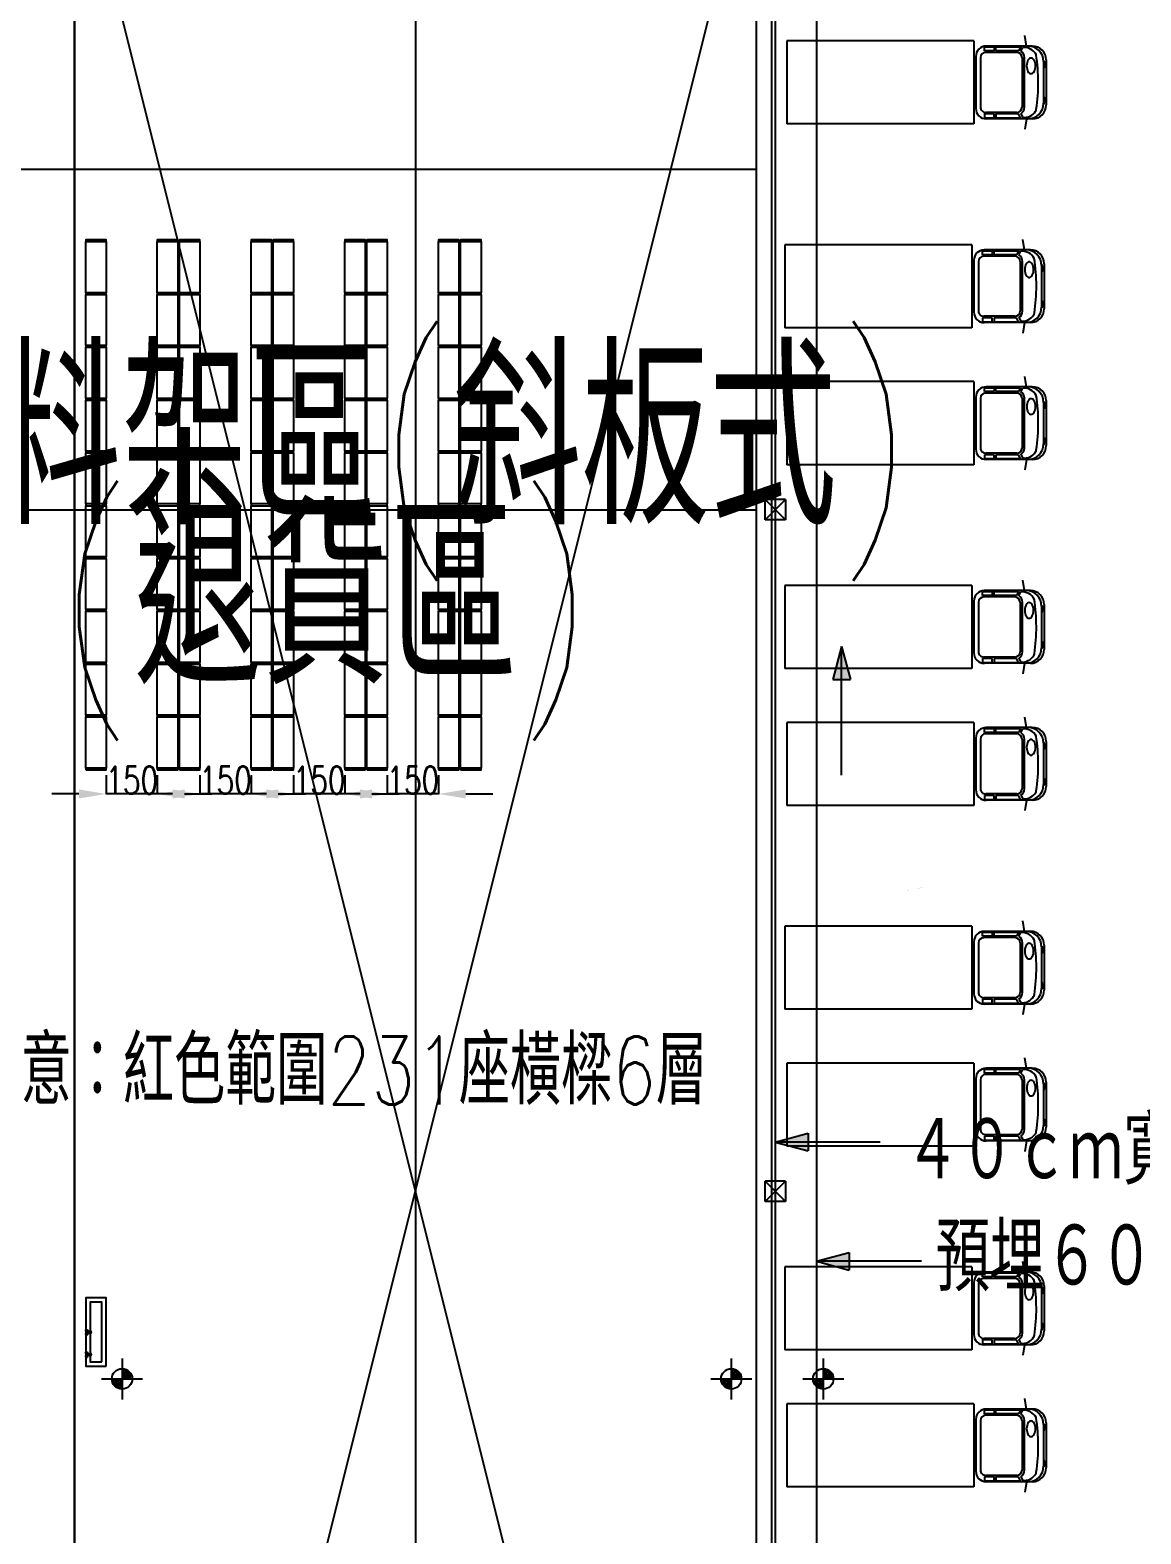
# Model space of a CAD drawing. Extents: x -40736 to 367926, y -65544 to 37405.
# Drawn here: x 358260 to 361520, y -38649 to -34235 of the extents above; entities that cross this region are included whole.
import ezdxf
from ezdxf.enums import TextEntityAlignment as Align

# ---------------------------------------------------------------- set-up
doc = ezdxf.new("R2010")
doc.units = 0
doc.header["$LTSCALE"] = 600
doc.header["$MEASUREMENT"] = 0
doc.linetypes.add('HIDDEN2', pattern=[0.1875, 0.125, -0.0625])
doc.layers.get('0').update_dxf_attribs({"linetype": 'CONTINUOUS'})
doc.layers.get('DEFPOINTS').update_dxf_attribs({"linetype": 'CONTINUOUS'})
for name, color, linetype in [('C4', 4, 'CONTINUOUS'), ('C7', 7, 'CONTINUOUS'), ('CAR', 3, 'CONTINUOUS'), ('DTOILET', 4, 'CONTINUOUS'), ('底圖', 253, 'CONTINUOUS')]:
    doc.layers.add(name, color=color, linetype=linetype)
doc.styles.get("Standard").update_dxf_attribs({"font": 'txt.shx', "width": 0.75, "bigfont": 'chineset.shx'})
doc.styles.add('SUNG', font='txt.shx', dxfattribs={"width": 0.8, "bigfont": 'chineset.shx'})
doc.dimstyles.new('a', dxfattribs={"dimtxt": 100, "dimasz": 100, "dimexe": 1.25, "dimexo": 20, "dimtad": 1, "dimdec": 0, "dimdsep": 46, "dimtxsty": 'Standard', "dimcen": 2.5, "dimclrd": 3, "dimclre": 3, "dimclrt": 1, "dimadec": 0, "dimazin": 0, "dimtfac": 1, "dimtdec": 0, "dimtmove": 0, "dimatfit": 3, "dimfxl": 0, "dimarcsym": 0})

# ---------------------------------------------------------------- blocks, each defined once
blk = doc.blocks.new('PCAR1', base_point=(216.6, 1624.6))
at = {"layer": 'CAR'}
for p, q in [((233.6, 1624.6), (239, 1655.2)), ((388.5, 1396), (388.5, 1639.9)), ((388.5, 1639.9), (937.1, 1639.9)), ((937.1, 1396), (937.1, 1639.9)), ((216.6, 1624.6), (351.9, 1624.6)), ((240, 1591.3), (240, 1444.6)), ((250.7, 1610.1), (244.2, 1620.8)), ((246.8, 1445), (246.8, 1590.9)), ((323.3, 1622.1), (251.5, 1622.1)), ((251.5, 1622.1), (257, 1610.5)), ((257, 1610.5), (323.3, 1610.5)), ((262, 1606.2), (353.5, 1606.2)), ((323.3, 1610.5), (323.3, 1622.1)), ((356.8, 1622.1), (329, 1622.1)), ((329, 1622.1), (329, 1610.5)), ((329, 1610.5), (356.8, 1610.5)), ((356.8, 1610.5), (356.8, 1622.1)), ((368.7, 1445), (368.7, 1590.9)), ((382.3, 1441.8), (382.3, 1594.2)), ((175.9, 1451.9), (175.9, 1584)), ((183.6, 1457), (183.6, 1578.9)), ((250.7, 1425.8), (244.2, 1415.1)), ((251.5, 1413.8), (257, 1425.4)), ((323.3, 1413.8), (251.5, 1413.8)), ((257, 1425.4), (323.3, 1425.4)), ((262, 1429.7), (353.5, 1429.7)), ((323.3, 1425.4), (323.3, 1413.8)), ((329, 1413.8), (329, 1425.4)), ((329, 1425.4), (356.8, 1425.4)), ((356.8, 1413.8), (329, 1413.8)), ((356.8, 1425.4), (356.8, 1413.8)), ((216.6, 1411.3), (351.9, 1411.3)), ((233.6, 1411.3), (239, 1380.7)), ((388.5, 1396), (937.1, 1396))]:
    blk.add_line(p, q, dxfattribs=at)
blk.add_lwpolyline([(220.2, 1492.3, 0.15854), (215.6, 1490.8, 0.106465), (210.9, 1485.5, 0.07162), (207.9, 1477.7, 0.071565), (207.1, 1469.3, 0.057969), (208.2, 1460.1, 0.07162), (210.9, 1453.1, 0.106465), (215.6, 1447.9, 0.15854), (220.2, 1446.4, 0.15854), (224.7, 1447.9, 0.106465), (229.4, 1453.1, 0.07162), (232.2, 1460.1, 0.057969), (233.2, 1469.3, 0.057969), (232.2, 1478.5, 0.07162), (229.4, 1485.5, 0.106465), (224.7, 1490.8, 0.15854)], format="xyb", close=True, dxfattribs=at)
for centre, radius, start, end in [((216.6, 1584), 40.6, 90, 180), ((229.3, 1578.9), 45.7, 90, 180), ((725.7, 1518), 526.7, 171.4226, 188.8918), ((219.9, 1594.2), 15.2, 147.2096, 171.4226), ((240.9, 1580.7), 40.2, 85.2278, 147.2096), ((262, 1590.9), 22.3, 120.7075, 180), ((262, 1590.9), 15.2, 90, 180), ((351.9, 1594.2), 30.5, 0, 90), ((353.5, 1590.9), 15.2, 0, 90), ((194.4, 1570.5), 15.3, 134.4871, 225.1562), ((194.4, 1465.4), 15.3, 134.8438, 225.5129), ((229.3, 1457), 45.7, 180, 270), ((216.6, 1451.9), 40.6, 180, 270), ((219.9, 1441.7), 15.2, 188.5774, 212.7904), ((240.9, 1455.2), 40.2, 207.6368, 274.7722), ((262, 1445), 22.3, 180, 239.2925), ((262, 1445), 15.2, 180, 270), ((351.9, 1441.8), 30.5, 270, 0), ((353.5, 1445), 15.2, 270, 0)]:
    blk.add_arc(centre, radius, start, end, dxfattribs=at)
blk = doc.blocks.new('A$C29EB08BE')
for points in [[(0, 1550), (60, 1550), (60, 1555), (0, 1555)], [(0, 1550), (60, 1550), (60, 1400), (0, 1400)], [(0, 1395), (60, 1395), (60, 1400), (0, 1400)], [(0, 1395), (60, 1395), (60, 1245), (0, 1245)], [(0, 1240), (60, 1240), (60, 1245), (0, 1245)], [(0, 1240), (60, 1240), (60, 1090), (0, 1090)], [(0, 1085), (60, 1085), (60, 1090), (0, 1090)], [(0, 1085), (60, 1085), (60, 935), (0, 935)], [(0, 930), (60, 930), (60, 935), (0, 935)], [(0, 930), (60, 930), (60, 780), (0, 780)], [(0, 775), (60, 775), (60, 780), (0, 780)], [(0, 775), (60, 775), (60, 625), (0, 625)], [(0, 620), (60, 620), (60, 625), (0, 625)], [(0, 620), (60, 620), (60, 470), (0, 470)], [(0, 465), (60, 465), (60, 470), (0, 470)], [(0, 465), (60, 465), (60, 315), (0, 315)], [(0, 310), (60, 310), (60, 315), (0, 315)], [(0, 310), (60, 310), (60, 160), (0, 160)], [(0, 155), (60, 155), (60, 160), (0, 160)], [(0, 155), (60, 155), (60, 5), (0, 5)], [(0, 0), (60, 0), (60, 5), (0, 5)]]:
    blk.add_lwpolyline(points, close=True)
blk = doc.blocks.new('*D656')
at = {"color": 3, "lineweight": -2}
for p, q in [((358483.8, -36422.4), (358483.8, -36478.4)), ((358633.8, -36422.4), (358633.8, -36478.4)), ((358403.8, -36477.4), (358323.8, -36477.4)), ((358633.8, -36477.4), (358483.8, -36477.4)), ((358713.8, -36477.4), (358793.8, -36477.4))]:
    blk.add_line(p, q, dxfattribs=at)
at = {"color": 3}
for points in [[(358403.8, -36464.1), (358403.8, -36490.8), (358483.8, -36477.4)], [(358713.8, -36464.1), (358713.8, -36490.8), (358633.8, -36477.4)]]:
    blk.add_solid(points, dxfattribs=at)
at = {"layer": 'DEFPOINTS', "color": 0}
for p in [(358483.8, -36406.4), (358633.8, -36406.4), (358483.8, -36477.4)]:
    blk.add_point(p, dxfattribs=at)
at = {"color": 1, "insert": (358558.8, -36436.9), "char_height": 80, "attachment_point": 5}
blk.add_mtext('150', dxfattribs=at)
blk = doc.blocks.new('*D657')
at = {"color": 3, "lineweight": -2}
for p, q in [((358758.8, -36422.4), (358758.8, -36478.4)), ((358908.8, -36422.4), (358908.8, -36478.4)), ((358678.8, -36477.4), (358598.8, -36477.4)), ((358908.8, -36477.4), (358758.8, -36477.4)), ((358988.8, -36477.4), (359068.8, -36477.4))]:
    blk.add_line(p, q, dxfattribs=at)
at = {"color": 3}
for points in [[(358678.8, -36464.1), (358678.8, -36490.8), (358758.8, -36477.4)], [(358988.8, -36464.1), (358988.8, -36490.8), (358908.8, -36477.4)]]:
    blk.add_solid(points, dxfattribs=at)
at = {"layer": 'DEFPOINTS', "color": 0}
for p in [(358758.8, -36406.4), (358908.8, -36406.4), (358758.8, -36477.4)]:
    blk.add_point(p, dxfattribs=at)
at = {"color": 1, "insert": (358833.8, -36436.9), "char_height": 80, "attachment_point": 5}
blk.add_mtext('150', dxfattribs=at)
blk = doc.blocks.new('*D658')
at = {"color": 3, "lineweight": -2}
for p, q in [((359033.8, -36422.4), (359033.8, -36478.4)), ((359183.8, -36422.4), (359183.8, -36478.4)), ((358953.8, -36477.4), (358873.8, -36477.4)), ((359183.8, -36477.4), (359033.8, -36477.4)), ((359263.8, -36477.4), (359343.8, -36477.4))]:
    blk.add_line(p, q, dxfattribs=at)
at = {"color": 3}
for points in [[(358953.8, -36464.1), (358953.8, -36490.8), (359033.8, -36477.4)], [(359263.8, -36464.1), (359263.8, -36490.8), (359183.8, -36477.4)]]:
    blk.add_solid(points, dxfattribs=at)
at = {"layer": 'DEFPOINTS', "color": 0}
for p in [(359033.8, -36406.4), (359183.8, -36406.4), (359033.8, -36477.4)]:
    blk.add_point(p, dxfattribs=at)
at = {"color": 1, "insert": (359108.8, -36436.9), "char_height": 80, "attachment_point": 5}
blk.add_mtext('150', dxfattribs=at)
blk = doc.blocks.new('*D659')
at = {"color": 3, "lineweight": -2}
for p, q in [((359308.8, -36422.4), (359308.8, -36478.4)), ((359458.8, -36422.4), (359458.8, -36478.4)), ((359228.8, -36477.4), (359148.8, -36477.4)), ((359458.8, -36477.4), (359308.8, -36477.4)), ((359538.8, -36477.4), (359618.8, -36477.4))]:
    blk.add_line(p, q, dxfattribs=at)
at = {"color": 3}
for points in [[(359228.8, -36464.1), (359228.8, -36490.8), (359308.8, -36477.4)], [(359538.8, -36464.1), (359538.8, -36490.8), (359458.8, -36477.4)]]:
    blk.add_solid(points, dxfattribs=at)
at = {"layer": 'DEFPOINTS', "color": 0}
for p in [(359308.8, -36406.4), (359458.8, -36406.4), (359308.8, -36477.4)]:
    blk.add_point(p, dxfattribs=at)
at = {"color": 1, "insert": (359383.8, -36436.9), "char_height": 80, "attachment_point": 5}
blk.add_mtext('150', dxfattribs=at)

msp = doc.modelspace()

# ---------------------------------------------------------------- linework, layer by layer
at = {"color": 0}
msp.add_lwpolyline([(360437.28956, -32043.29681), (348358.78957, -32043.29681), (348358.78957, -49721.79681), (360437.28956, -49721.79681)], close=True, dxfattribs=at)
at = {"layer": 'C4', "linetype": 'Continuous', "const_width": 0.1}
msp.add_lwpolyline([(360948.40105, -36761.3184), (360831.28956, -36761.3184), (360881.99933, -36751.40769), (360831.28956, -36761.3184)], dxfattribs=at)
at = {"layer": 'C7', "linetype": 'HIDDEN2', "const_width": 0.1}
msp.add_lwpolyline([(360391.28956, -33629.79681), (360827.28956, -33629.79681), (360827.28956, -39721.79681), (360391.28956, -39721.79681)], dxfattribs=at)
at = {"layer": 'DTOILET'}
for p, q in [((358423.78957, -38049.66856), (358428.78957, -38049.66856)), ((358423.78957, -38052.16856), (358428.78957, -38052.16856)), ((358434.93449, -38055.53925), (358423.78957, -38054.66856)), ((358434.93449, -38058.79786), (358423.78957, -38059.66856)), ((358423.78957, -38062.16856), (358428.78957, -38062.16856)), ((358423.78957, -38064.66856), (358428.78957, -38064.66856)), ((358428.05734, -38050.40079), (358424.5218, -38053.93632)), ((358428.05734, -38053.93632), (358424.5218, -38050.40079)), ((358428.05734, -38060.40079), (358424.5218, -38063.93632)), ((358428.05734, -38063.93632), (358424.5218, -38060.40079)), ((358426.28957, -38049.66856), (358426.28957, -38054.66856)), ((358426.28957, -38059.66856), (358426.28957, -38064.66856)), ((358428.78957, -38049.66856), (358428.78957, -38055.05918)), ((358428.78957, -38059.27793), (358428.78957, -38064.66856)), ((358423.78957, -38115.27945), (358428.78957, -38115.27945)), ((358423.78957, -38117.77945), (358428.78957, -38117.77945)), ((358434.93449, -38121.15015), (358423.78957, -38120.27945)), ((358434.93449, -38124.40876), (358423.78957, -38125.27945)), ((358423.78957, -38127.77945), (358428.78957, -38127.77945)), ((358423.78957, -38130.27945), (358428.78957, -38130.27945)), ((358428.05734, -38116.01169), (358424.5218, -38119.54722)), ((358428.05734, -38119.54722), (358424.5218, -38116.01169)), ((358428.05734, -38126.01169), (358424.5218, -38129.54722)), ((358428.05734, -38129.54722), (358424.5218, -38126.01169)), ((358426.28957, -38115.27945), (358426.28957, -38120.27945)), ((358426.28957, -38125.27945), (358426.28957, -38130.27945)), ((358428.78957, -38115.27945), (358428.78957, -38120.67008)), ((358428.78957, -38124.88883), (358428.78957, -38130.27945))]:
    msp.add_line(p, q, dxfattribs=at)
for centre, radius in [((358426.28957, -38052.16856), 2.5), ((358426.28957, -38062.16856), 2.5), ((358426.28957, -38057.29233), 1), ((358426.28957, -38117.77945), 2.5), ((358426.28957, -38127.77945), 2.5), ((358426.28957, -38122.90323), 1)]:
    msp.add_circle(centre, radius, dxfattribs=at)
for centre, radius, start, end in [((358437.28957, -38057.16856), 3.5, 208.77832427, 151.22167573), ((358434.93449, -38057.16856), 1.6293, 270, 90), ((358437.28957, -38057.16856), 2.5, 219.07284829, 140.92715172), ((358437.28957, -38122.77945), 3.5, 208.77832427, 151.22167573), ((358434.93449, -38122.77945), 1.6293, 270, 90), ((358437.28957, -38122.77945), 2.5, 219.07284829, 140.92715172)]:
    msp.add_arc(centre, radius, start, end, dxfattribs=at)
at = {"layer": '底圖', "color": 253}
for p, q in [((360567.90038, -30423.32065), (360567.90038, -43681.55583)), ((360447.24102, -33623.31825), (360447.24102, -43624.23374)), ((358391.28837, -33643.31825), (358391.28837, -43643.31825)), ((358391.28837, -41643.31845), (358391.28837, -33643.31825)), ((358391.28837, -33643.31825), (360391.29137, -41643.31845)), ((358391.28837, -41643.31845), (360391.29137, -33643.32065)), ((359391.28837, -33643.31825), (359391.28837, -43643.31825)), ((360391.29137, -33643.31825), (360391.29137, -41643.31845)), ((335391.29017, -34643.31885), (360391.29137, -34643.31885)), ((360477.24102, -35613.31885), (360417.24102, -35613.31885)), ((360477.24102, -35613.31885), (360417.24102, -35673.31885)), ((360417.24102, -35613.31885), (360477.24102, -35673.31885)), ((360417.24102, -35673.31885), (360417.24102, -35613.31885)), ((360477.24102, -35613.31885), (360477.24102, -35673.31885)), ((335391.29017, -35643.31885), (360391.29137, -35643.31885)), ((360477.24102, -35673.31885), (360417.24102, -35673.31885)), ((360641.64599, -36045.03941), (360615.76408, -36141.63199)), ((360641.64599, -36045.03941), (360667.52789, -36141.63199)), ((360641.64599, -36422.19849), (360641.64599, -36045.03941)), ((360615.76408, -36141.63199), (360667.52789, -36141.63199)), ((360447.24102, -37499.12479), (360543.8336, -37473.24288)), ((360447.24102, -37499.12479), (360543.8336, -37525.00669)), ((360755.42796, -37499.12479), (360447.24102, -37499.12479)), ((360543.8336, -37473.24288), (360543.8336, -37525.00669)), ((360477.24102, -37613.31885), (360417.24102, -37613.31885)), ((360477.24102, -37613.31885), (360417.24102, -37673.31885)), ((360417.24102, -37613.31885), (360477.24102, -37673.31885)), ((360417.24102, -37673.31885), (360417.24102, -37613.31885)), ((360477.24102, -37613.31885), (360477.24102, -37673.31885)), ((360477.24102, -37673.31885), (360417.24102, -37673.31885)), ((360567.90038, -37848.8913), (360664.49296, -37823.0094)), ((360664.49296, -37823.0094), (360664.49296, -37874.77321)), ((360567.90038, -37848.8913), (360664.49296, -37874.77321)), ((360876.08732, -37848.8913), (360567.90038, -37848.8913)), ((358530.33252, -38134.12054), (358530.33252, -38254.12054)), ((358534.33252, -38190.12054), (358534.33252, -38168.43007)), ((358538.33252, -38186.12054), (358538.33252, -38173.62664)), ((360318.13466, -38134.12054), (360318.13466, -38254.12054)), ((360322.13466, -38190.12054), (360322.13466, -38168.43007)), ((360326.13466, -38186.12054), (360326.13466, -38173.62664)), ((360588.13466, -38134.12054), (360588.13466, -38254.12054)), ((360592.13466, -38190.12054), (360592.13466, -38168.43007)), ((360596.13466, -38186.12054), (360596.13466, -38173.62664)), ((358470.33252, -38194.12054), (358590.33252, -38194.12054)), ((358526.33252, -38198.12054), (358504.64206, -38198.12054)), ((358522.33252, -38202.12054), (358509.83862, -38202.12054)), ((358522.33252, -38214.61444), (358522.33252, -38202.12054)), ((358526.33252, -38219.81101), (358526.33252, -38198.12054)), ((358556.02299, -38190.12054), (358534.33252, -38190.12054)), ((358550.82642, -38186.12054), (358538.33252, -38186.12054)), ((360258.13466, -38194.12054), (360378.13466, -38194.12054)), ((360314.13466, -38198.12054), (360292.44419, -38198.12054)), ((360310.13466, -38202.12054), (360297.64075, -38202.12054)), ((360310.13466, -38214.61444), (360310.13466, -38202.12054)), ((360314.13466, -38219.81101), (360314.13466, -38198.12054)), ((360343.82512, -38190.12054), (360322.13466, -38190.12054)), ((360338.62856, -38186.12054), (360326.13466, -38186.12054)), ((360528.13466, -38194.12054), (360648.13466, -38194.12054)), ((360584.13466, -38198.12054), (360562.44419, -38198.12054)), ((360580.13466, -38202.12054), (360567.64075, -38202.12054)), ((360580.13466, -38214.61444), (360580.13466, -38202.12054)), ((360584.13466, -38219.81101), (360584.13466, -38198.12054)), ((360613.82512, -38190.12054), (360592.13466, -38190.12054)), ((360608.62856, -38186.12054), (360596.13466, -38186.12054))]:
    msp.add_line(p, q, dxfattribs=at)
at = {"layer": '底圖'}
for points in [[(358483.78957, -38156.26912), (358483.78957, -37956.26912), (358423.78957, -37956.26912), (358423.78957, -38156.26912)], [(358471.15789, -38143.63744), (358471.15789, -37968.9008), (358436.42125, -37968.9008), (358436.42125, -38143.63744)]]:
    msp.add_lwpolyline(points, close=True, dxfattribs=at)
at = {"layer": '底圖', "color": 253}
for points in [[(358516.91611, -38206.12054), (358518.33252, -38206.12054), (358518.33252, -38207.53695)], [(358543.74893, -38182.12054), (358542.33252, -38182.12054), (358542.33252, -38180.70413)], [(360304.71825, -38206.12054), (360306.13466, -38206.12054), (360306.13466, -38207.53695)], [(360331.55106, -38182.12054), (360330.13466, -38182.12054), (360330.13466, -38180.70413)], [(360574.71825, -38206.12054), (360576.13466, -38206.12054), (360576.13466, -38207.53695)], [(360601.55106, -38182.12054), (360600.13466, -38182.12054), (360600.13466, -38180.70413)]]:
    msp.add_lwpolyline(points, dxfattribs=at)
for centre in [(358530.33252, -38194.12054), (360318.13466, -38194.12054), (360588.13466, -38194.12054)]:
    msp.add_circle(centre, 30, dxfattribs=at)
for centre, radius, start, end in [((358530.33252, -38194.12054), 26, 8.849883, 81.15012), ((358530.33252, -38194.12054), 22, 21.323687, 68.676316), ((360318.13466, -38194.12054), 26, 8.849883, 81.15012), ((360318.13466, -38194.12054), 22, 21.323687, 68.676316), ((360588.13466, -38194.12054), 26, 8.849883, 81.15012), ((360588.13466, -38194.12054), 22, 21.323687, 68.676316), ((358530.33252, -38194.12054), 26, 188.849881, 261.150125), ((358530.33252, -38194.12054), 22, 201.323692, 248.676314), ((358530.33252, -38194.12054), 18, 221.810311, 228.189681), ((358530.33252, -38194.12054), 18, 41.810317, 48.189686), ((360318.13466, -38194.12054), 26, 188.849881, 261.150125), ((360318.13466, -38194.12054), 22, 201.323692, 248.676314), ((360318.13466, -38194.12054), 18, 221.810311, 228.189681), ((360318.13466, -38194.12054), 18, 41.810317, 48.189686), ((360588.13466, -38194.12054), 26, 188.849881, 261.150125), ((360588.13466, -38194.12054), 22, 201.323692, 248.676314), ((360588.13466, -38194.12054), 18, 221.810311, 228.189681), ((360588.13466, -38194.12054), 18, 41.810317, 48.189686)]:
    msp.add_arc(centre, radius, start, end, dxfattribs=at)
for points in [[(360615.76408, -36141.63199), (360667.52789, -36141.63199), (360641.64599, -36045.03941)], [(360543.8336, -37473.24288), (360543.8336, -37525.00669), (360447.24102, -37499.12479)], [(360664.49296, -37823.0094), (360664.49296, -37874.77321), (360567.90038, -37848.8913)]]:
    msp.add_solid(points, dxfattribs=at)

# ---------------------------------------------------------------- block references
for p in [(358423.78958, -36406.35118), (358633.78958, -36406.35118), (358698.78958, -36406.35118), (358908.78958, -36406.35118), (358973.78958, -36406.35118), (359183.78958, -36406.35118), (359248.78958, -36406.35118), (359458.78958, -36406.35118), (359523.78958, -36406.35118)]:
    msp.add_blockref('A$C29EB08BE', p)
at = {"layer": 'CAR', "linetype": 'Continuous', "rotation": 180.0027596924118}
for p in [(361201.56315, -34495.76092), (361195.8849, -35093.93646), (361201.61131, -35495.76092), (361195.83673, -36093.93646), (361201.56315, -36495.76092), (361195.8849, -37093.93646), (361201.61131, -37495.76092), (361195.83673, -38093.93646), (361201.56315, -38495.76092)]:
    msp.add_blockref('PCAR1', p, dxfattribs=at)

# ---------------------------------------------------------------- texts
at = {"color": 0, "width": 0.75}
for s, p in [('中型料架區(斜板式)', (359128.09016, -35685.18609)), ('(退貨區)', (359128.09016, -36153.79517))]:
    msp.add_text(s, height=500, dxfattribs=at).set_placement(p, align=Align.CENTER)
at = {"color": 1, "insert": (357932.84745, -37188.95265), "char_height": 200, "attachment_point": 1}
msp.add_mtext('※注意：紅色範圍231座橫樑6層', dxfattribs=at)
at = {"layer": '底圖', "color": 253, "style": 'SUNG', "width": 0.8}
for s, p in [('４０ｃｍ寬排水明溝', (360828.6199, -37624.20087)), ('預埋６０∮ＲＣＰ', (360917.64596, -37936.18881))]:
    msp.add_text(s, height=200, dxfattribs=at).set_placement(p)

# ---------------------------------------------------------------- dimensions: what is measured, and where the dimension line sits
for base, p1, p2, picture, middle in [((358483.78956, -36477.42978), (358633.78956, -36406.35118), (358483.78956, -36406.35118), '*D656', (358558.78956, -36436.92978)), ((358758.78956, -36477.42978), (358908.78956, -36406.35118), (358758.78956, -36406.35118), '*D657', (358833.78956, -36436.92978)), ((359033.78956, -36477.42978), (359183.78956, -36406.35118), (359033.78956, -36406.35118), '*D658', (359108.78956, -36436.92978)), ((359308.78956, -36477.42978), (359458.78956, -36406.35118), (359308.78956, -36406.35118), '*D659', (359383.78956, -36436.92978))]:
    dim = msp.add_linear_dim(base=base, p1=p1, p2=p2, dimstyle='a', override={"dimscale": 0.8})
    dim.commit()
    dim.dimension.update_dxf_attribs({"geometry": picture, "text_midpoint": middle})

doc.saveas('drawing.dxf')
